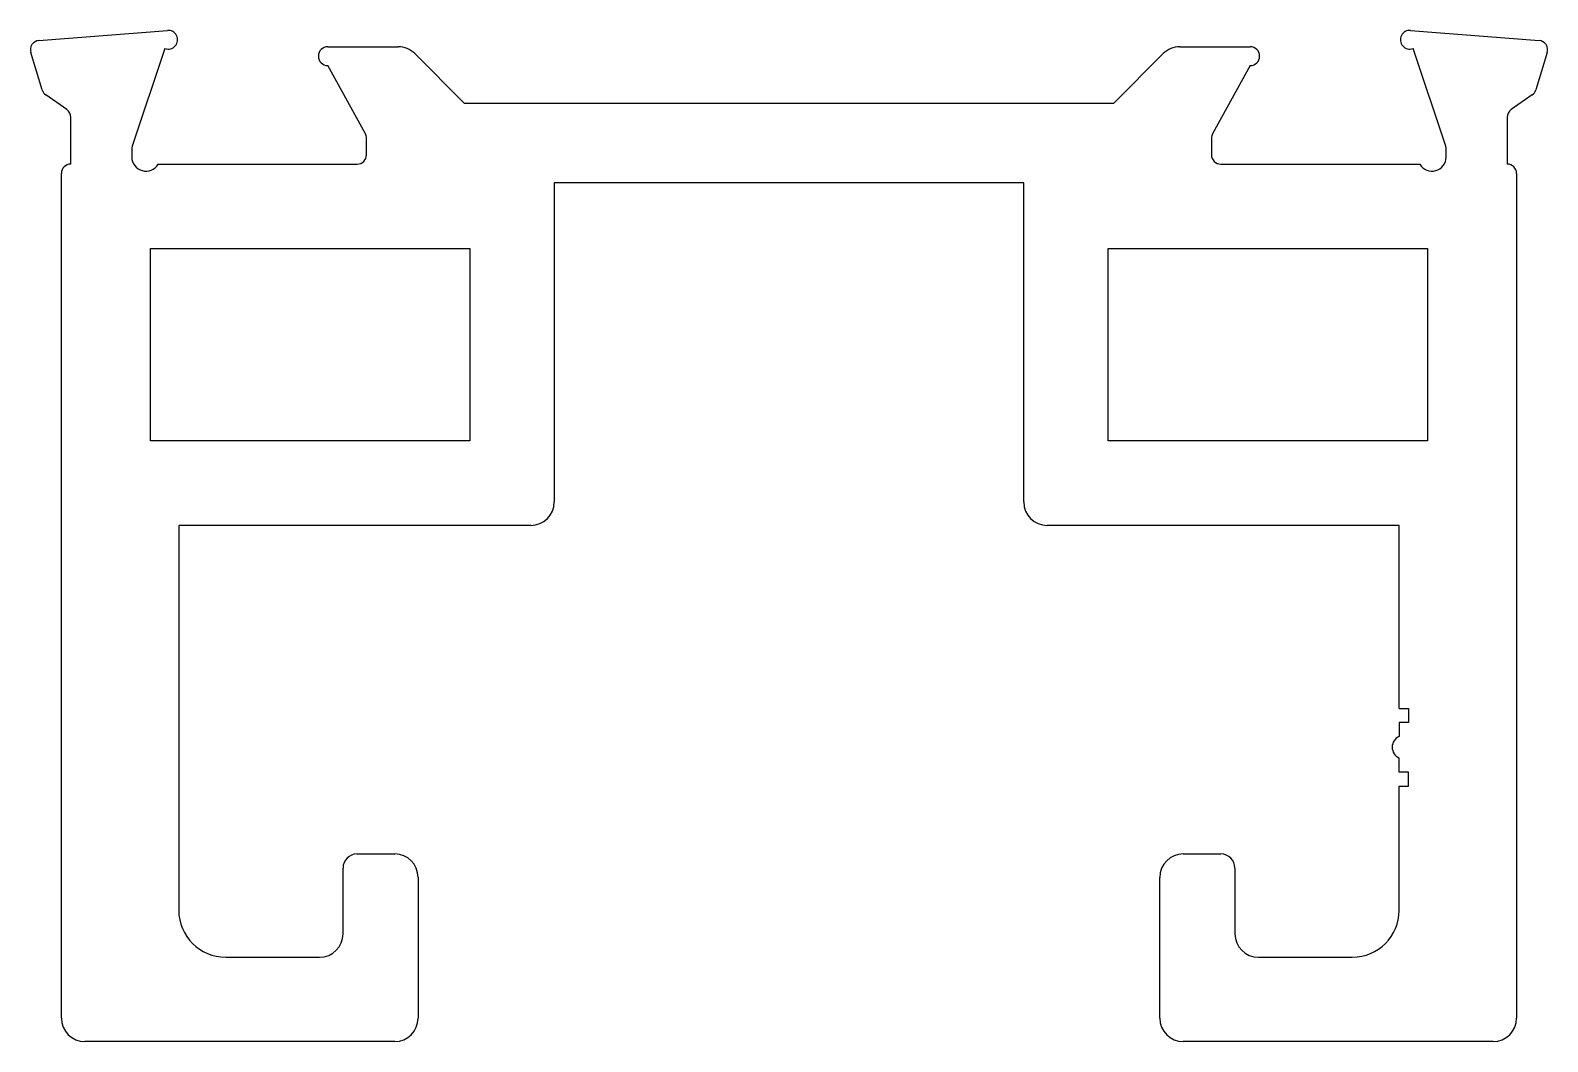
# Model space of a CAD drawing. Extents: x 1560.6 to 1593, y 1864.2 to 1885.7.
import ezdxf

# ---------------------------------------------------------------- set-up
doc = ezdxf.new("R2010")
doc.units = 0
doc.layers.add('RI-DIMENSION-VIEW1', color=6, linetype='CONTINUOUS')

msp = doc.modelspace()

# ---------------------------------------------------------------- linework, layer by layer
at = {"layer": 'RI-DIMENSION-VIEW1', "color": 0}
for p, q in [((1560.817, 1885.522), (1563.553, 1885.737)), ((1590.036, 1885.737), (1592.772, 1885.522)), ((1560.885, 1884.468), (1560.642, 1885.264)), ((1563.501, 1885.35), (1562.805, 1883.269)), ((1566.969, 1885.388), (1568.469, 1885.388)), ((1568.822, 1885.242), (1569.876, 1884.188)), ((1583.713, 1884.188), (1584.767, 1885.242)), ((1585.12, 1885.388), (1586.62, 1885.388)), ((1590.784, 1883.269), (1590.088, 1885.35)), ((1592.947, 1885.264), (1592.704, 1884.468)), ((1567.77, 1883.533), (1566.969, 1884.988)), ((1586.62, 1884.988), (1585.819, 1883.533)), ((1561.409, 1884.048), (1560.961, 1884.363)), ((1569.876, 1884.188), (1583.713, 1884.188)), ((1592.628, 1884.363), (1592.179, 1884.048)), ((1561.494, 1882.888), (1561.494, 1883.884)), ((1592.094, 1883.884), (1592.094, 1882.888)), ((1562.794, 1883.205), (1562.794, 1883.038)), ((1567.794, 1883.088), (1567.794, 1883.437)), ((1585.794, 1883.437), (1585.794, 1883.088)), ((1590.794, 1883.038), (1590.794, 1883.205)), ((1563.354, 1882.888), (1567.594, 1882.888)), ((1585.994, 1882.888), (1590.235, 1882.888)), ((1561.294, 1864.688), (1561.294, 1882.688)), ((1592.294, 1882.688), (1592.294, 1864.688)), ((1571.794, 1882.488), (1571.794, 1875.688)), ((1581.794, 1882.488), (1571.794, 1882.488)), ((1581.794, 1875.688), (1581.794, 1882.488)), ((1563.194, 1881.088), (1569.994, 1881.088)), ((1563.194, 1876.988), (1563.194, 1881.088)), ((1569.994, 1881.088), (1569.994, 1876.988)), ((1583.594, 1881.088), (1590.394, 1881.088)), ((1583.594, 1876.988), (1583.594, 1881.088)), ((1590.394, 1881.088), (1590.394, 1876.988)), ((1569.994, 1876.988), (1563.194, 1876.988)), ((1590.394, 1876.988), (1583.594, 1876.988)), ((1563.794, 1875.188), (1563.794, 1866.988)), ((1571.294, 1875.188), (1563.794, 1875.188)), ((1589.794, 1875.188), (1582.294, 1875.188)), ((1589.794, 1871.29), (1589.794, 1875.188)), ((1589.794, 1871.29), (1589.994, 1871.29)), ((1589.994, 1871.29), (1589.994, 1870.99)), ((1589.994, 1870.99), (1589.794, 1870.99)), ((1589.794, 1870.99), (1589.794, 1870.69)), ((1589.794, 1869.932), (1589.794, 1870.232)), ((1589.994, 1869.932), (1589.794, 1869.932)), ((1589.994, 1869.632), (1589.994, 1869.932)), ((1589.794, 1869.632), (1589.994, 1869.632)), ((1589.794, 1866.988), (1589.794, 1869.632)), ((1567.594, 1868.188), (1568.394, 1868.188)), ((1585.194, 1868.188), (1585.994, 1868.188)), ((1567.294, 1866.488), (1567.294, 1867.888)), ((1568.894, 1867.688), (1568.894, 1864.688)), ((1584.694, 1864.688), (1584.694, 1867.688)), ((1586.294, 1867.888), (1586.294, 1866.488)), ((1564.794, 1865.988), (1566.794, 1865.988)), ((1586.794, 1865.988), (1588.794, 1865.988)), ((1568.394, 1864.188), (1561.794, 1864.188)), ((1591.794, 1864.188), (1585.194, 1864.188))]:
    msp.add_line(p, q, dxfattribs=at)
for centre, radius, start, end in [((1563.569, 1885.538), 0.2, 250.2067, 94.5), ((1590.02, 1885.538), 0.2, 85.5, 289.7933), ((1560.833, 1885.323), 0.2, 94.5, 197), ((1592.756, 1885.323), 0.2, 343, 85.5), ((1566.969, 1885.188), 0.2, 90, 270), ((1568.469, 1884.888), 0.5, 45, 90), ((1585.12, 1884.888), 0.5, 90, 135), ((1586.62, 1885.188), 0.2, 270, 90), ((1561.076, 1884.527), 0.2, 197, 234.8805), ((1592.513, 1884.527), 0.2, 305.1195, 343), ((1561.294, 1883.884), 0.2, 0, 54.8805), ((1592.294, 1883.884), 0.2, 125.1195, 180), ((1567.594, 1883.437), 0.2, 0, 28.8305), ((1585.994, 1883.437), 0.2, 151.1695, 180), ((1562.994, 1883.205), 0.2, 161.5, 180), ((1590.594, 1883.205), 0.2, 0, 18.5), ((1561.494, 1882.688), 0.2, 90, 180), ((1563.094, 1883.038), 0.3, 180, 330), ((1567.594, 1883.088), 0.2, 270, 360), ((1585.994, 1883.088), 0.2, 180, 270), ((1590.494, 1883.038), 0.3, 210, 0), ((1592.094, 1882.688), 0.2, 0, 90), ((1571.294, 1875.688), 0.5, 270, 360), ((1582.294, 1875.688), 0.5, 180, 270), ((1589.894, 1870.461), 0.25, 113.5782, 246.4218), ((1567.594, 1867.888), 0.3, 90, 180), ((1568.394, 1867.688), 0.5, 0, 90), ((1585.194, 1867.688), 0.5, 90, 180), ((1585.994, 1867.888), 0.3, 0, 90), ((1564.794, 1866.988), 1, 180, 270), ((1588.794, 1866.988), 1, 270, 0), ((1566.794, 1866.488), 0.5, 270, 360), ((1586.794, 1866.488), 0.5, 180, 270), ((1561.794, 1864.688), 0.5, 180, 270), ((1568.394, 1864.688), 0.5, 270, 360), ((1585.194, 1864.688), 0.5, 180, 270), ((1591.794, 1864.688), 0.5, 270, 360)]:
    msp.add_arc(centre, radius, start, end, dxfattribs=at)

doc.saveas('drawing.dxf')
